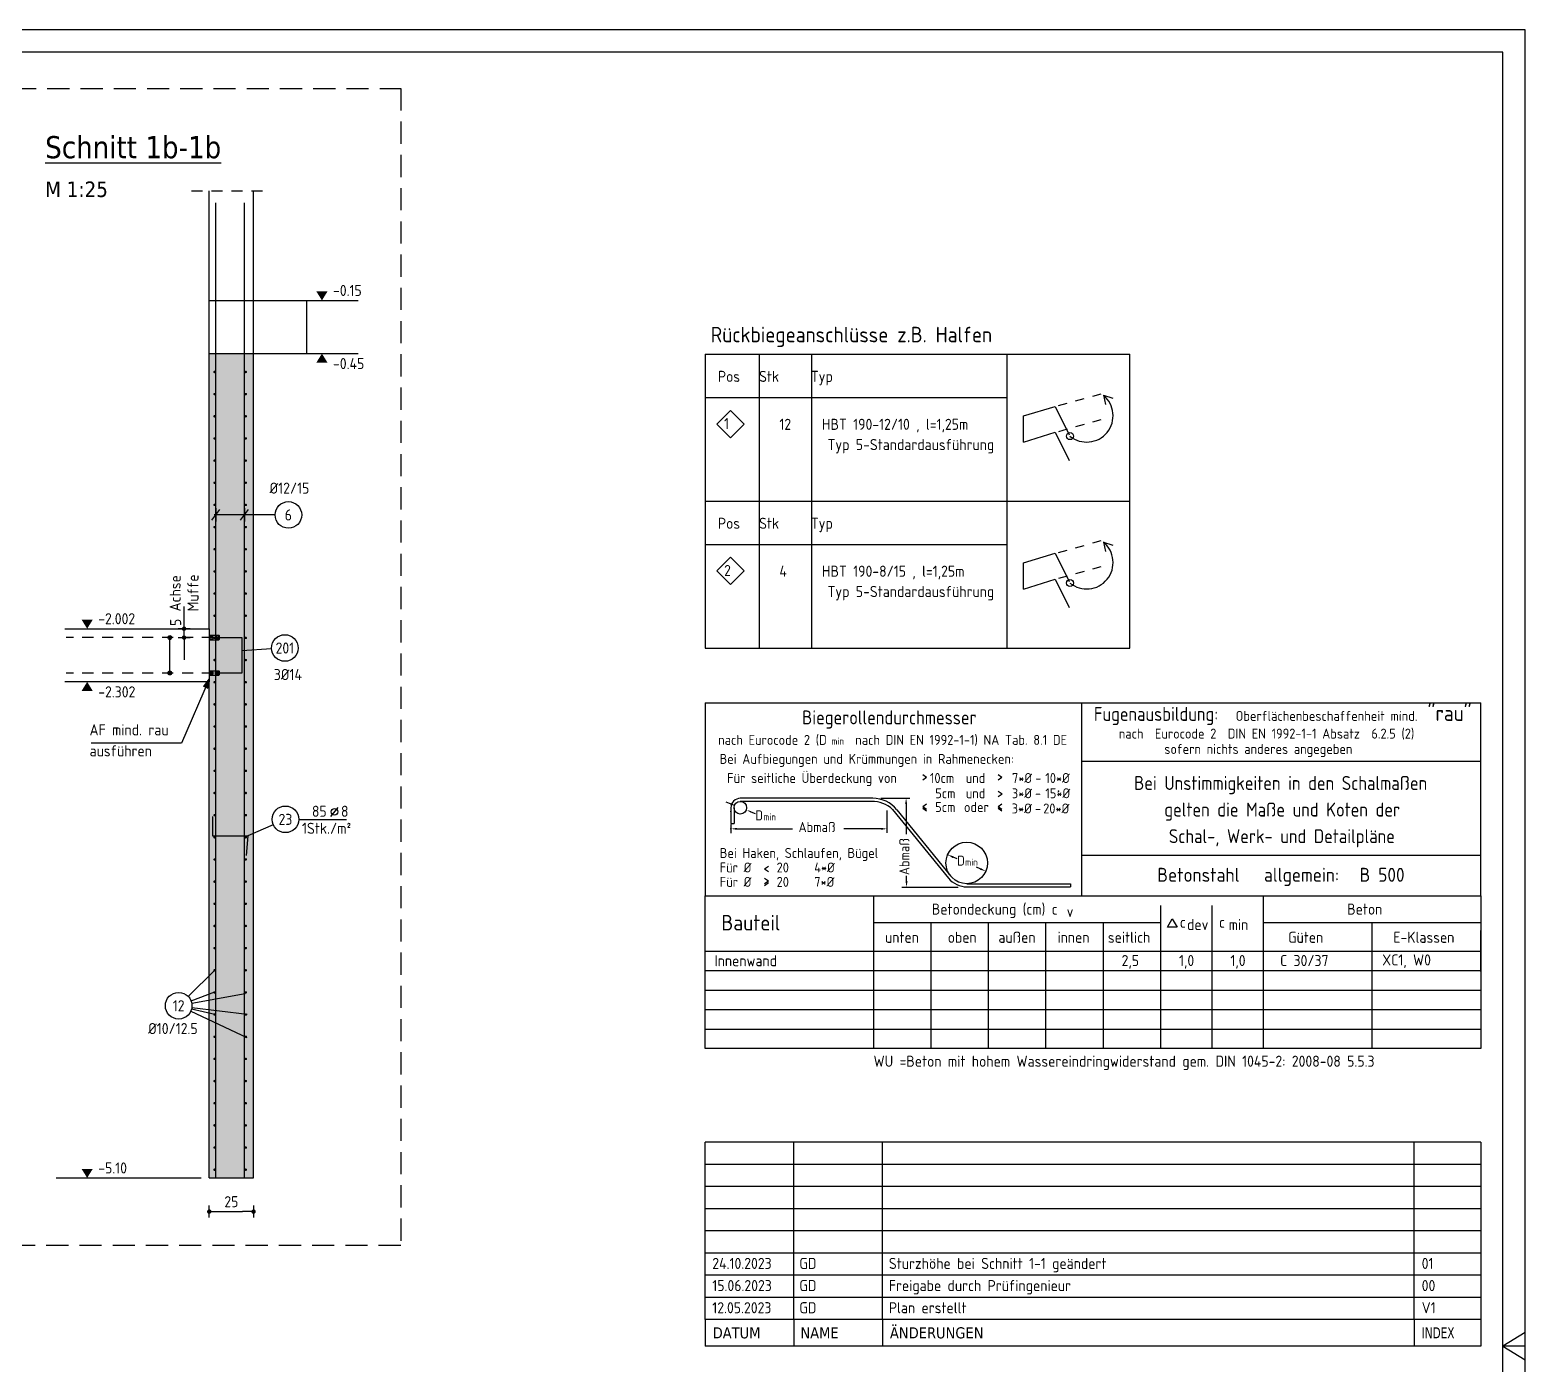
# Model space of a CAD drawing. Extents: x 0 to 73.4, y -13.1 to 33.4.
# Drawn here: x 42.58 to 59.45, y 14.65 to 29.7 of the extents above; entities that cross this region are included whole.
import ezdxf
from ezdxf.enums import TextEntityAlignment as Align

# ---------------------------------------------------------------- set-up
doc = ezdxf.new("R2010")
doc.units = 0
doc.header["$LTSCALE"] = 0.5
for name, pattern in [('AUSGEZOGEN', [1000.01, 1000, 0.01]), ('DOT', [0.175, 0.05, -0.125]), ('HIDDEN', [0.375, 0.25, -0.125]), ('STRICHLINIE', [0.75, 0.5, -0.25])]:
    doc.linetypes.add(name, pattern=pattern)
for name, color, linetype in [('AFU', 7, 'Continuous'), ('BET-ANS', 7, 'Continuous'), ('BETON', 7, 'Continuous'), ('DETAIL', 7, 'Continuous'), ('grau_mittel', 7, 'Continuous'), ('HBT', 7, 'Continuous'), ('HILFE', 7, 'Continuous'), ('koten', 7, 'Continuous'), ('LENTON', 7, 'Continuous'), ('MASSE', 7, 'Continuous'), ('OBJEKT', 7, 'Continuous'), ('RAHMEN', 7, 'Continuous'), ('RND', 7, 'Continuous'), ('STEMPEL', 7, 'Continuous'), ('TEXT', 7, 'Continuous')]:
    doc.layers.add(name, color=color, linetype=linetype)
doc.layers.add('NOPLOT', color=7, linetype='Continuous', plot=False)
doc.styles.add('helv', font='tahoma.ttf')
doc.styles.add('liste', font='isocp-e.shx')
doc.styles.add('txt', font='isocp.shx')
doc.linetypes.add('AFU_50K', pattern='A,0.15,["/",Standard,S=0.2,R=0,X=-0.01,Y=-0.1],0.07,["/",Standard,S=0.2,R=0,X=-0.01,Y=-0.1],0.15', length=0.37)
doc.dimstyles.new('DOT_I', dxfattribs={"dimscale": 0.5, "dimtxt": 0.25, "dimasz": 0.25, "dimexe": 0.1, "dimexo": 0.3, "dimgap": 0.1, "dimtad": 1, "dimdec": 3, "dimzin": 3, "dimtxsty": 'txt', "dimblk": 'DOT', "dimblk1": 'DOT', "dimblk2": 'DOT', "dimsah": 1, "dimcen": 0.1, "dimse1": 1, "dimse2": 1, "dimazin": 0, "dimtfac": 1, "dimtdec": 4, "dimtix": 1, "dimtmove": 2, "dimatfit": 3, "dimfxl": 0, "dimtvp": 1, "dimtolj": 1, "dimtzin": 0, "dimarcsym": 0})

# ---------------------------------------------------------------- blocks, each defined once
blk = doc.blocks.new('Plankopf-ER')
at = {"layer": 'RAHMEN', "color": 7, "linetype": 'Continuous'}
for p, q in [((-0.5, 4.6), (-18, 4.6)), ((-18, 4.1), (-18, 4.6)), ((-16, 4.1), (-16, 4.6)), ((-14, 4.1), (-14, 4.6)), ((-2, 4.1), (-2, 4.6)), ((-0.5, 4.6), (-0.5, 4.1)), ((-0.5, 4.1), (-18, 4.1)), ((-18, 3.6), (-18, 4.1)), ((-16, 3.6), (-16, 4.1)), ((-14, 3.6), (-14, 4.1)), ((-2, 3.6), (-2, 4.1)), ((-0.5, 4.1), (-0.5, 3.6)), ((-0.5, 3.6), (-18, 3.6)), ((-18, 3.1), (-18, 3.6)), ((-16, 3.1), (-16, 3.6)), ((-14, 3.1), (-14, 3.6)), ((-2, 3.1), (-2, 3.6)), ((-0.5, 3.6), (-0.5, 3.1)), ((-0.5, 3.1), (-18, 3.1)), ((-18, 2.6), (-18, 3.1)), ((-16, 2.6), (-16, 3.1)), ((-14, 2.6), (-14, 3.1)), ((-2, 2.6), (-2, 3.1)), ((-0.5, 3.1), (-0.5, 2.6)), ((-0.5, 2.6), (-18, 2.6)), ((-18, 2.1), (-18, 2.6)), ((-16, 2.1), (-16, 2.6)), ((-14, 2.1), (-14, 2.6)), ((-2, 2.1), (-2, 2.6)), ((-0.5, 2.6), (-0.5, 2.1)), ((-0.5, 2.1), (-18, 2.1)), ((-18, 1.6), (-18, 2.1)), ((-16, 1.6), (-16, 2.1)), ((-14, 1.6), (-14, 2.1)), ((-2, 1.6), (-2, 2.1)), ((-0.5, 2.1), (-0.5, 1.6)), ((-0.5, 1.6), (-18, 1.6)), ((-18, 1.1), (-18, 1.6)), ((-16, 1.1), (-16, 1.6)), ((-14, 1.1), (-14, 1.6)), ((-2, 1.1), (-2, 1.6)), ((-0.5, 1.6), (-0.5, 1.1)), ((-0.5, 1.1), (-18, 1.1)), ((-18, 0.6), (-18, 1.1)), ((-16, 0.6), (-16, 1.1)), ((-14, 0.6), (-14, 1.1)), ((-2, 0.6), (-2, 1.1)), ((-0.5, 1.1), (-0.5, 0.6)), ((-0.5, 0.6), (-18, 0.6)), ((-18, 0.6), (-18, 0)), ((-16, 0.6), (-16, 0)), ((-14, 0.6), (-14, 0)), ((-2, 0.6), (-2, 0)), ((-0.5, 0.6), (-0.5, 0)), ((-0.5, 0), (-18, 0))]:
    blk.add_line(p, q, dxfattribs=at)
at = {"layer": 'RAHMEN', "color": 7, "linetype": 'Continuous', "style": 'txt'}
for tag, p in [('INDEX-D8', (-17.841, 4.242)), ('INDEX-N8', (-15.876, 4.242)), ('INDEX-X8', (-13.857, 4.242)), ('INDEX8', (-1.833, 4.242)), ('INDEX-D7', (-17.841, 3.742)), ('INDEX-N7', (-15.876, 3.742)), ('INDEX-X7', (-13.857, 3.742)), ('INDEX7', (-1.833, 3.742)), ('INDEX-D6', (-17.841, 3.242)), ('INDEX-N6', (-15.876, 3.242)), ('INDEX-X6', (-13.857, 3.242)), ('INDEX6', (-1.833, 3.242)), ('INDEX-D5', (-17.841, 2.742)), ('INDEX-N5', (-15.876, 2.742)), ('INDEX-X5', (-13.857, 2.742)), ('INDEX5', (-1.833, 2.742)), ('INDEX-D4', (-17.841, 2.242)), ('INDEX-N4', (-15.876, 2.242)), ('INDEX-X4', (-13.857, 2.242)), ('INDEX4', (-1.833, 2.242)), ('INDEX-D3', (-17.841, 1.742)), ('INDEX-N3', (-15.876, 1.742)), ('INDEX-X3', (-13.857, 1.742)), ('INDEX3', (-1.833, 1.742)), ('INDEX-D2', (-17.841, 1.242)), ('INDEX-N2', (-15.876, 1.242)), ('INDEX-X2', (-13.857, 1.242)), ('INDEX2', (-1.833, 1.242)), ('INDEX-D1', (-17.841, 0.742)), ('INDEX-N1', (-15.876, 0.742)), ('INDEX-X1', (-13.857, 0.742)), ('INDEX1', (-1.833, 0.742))]:
    blk.add_attdef(tag, p, '', height=0.25, dxfattribs=at)
at = {"layer": 'STEMPEL', "color": 7, "linetype": 'Continuous', "style": 'helv'}
for s, p in [('DATUM', (-17.833, 0.176)), ('NAME', (-15.853, 0.176)), ('ÄNDERUNGEN', (-13.833, 0.176))]:
    blk.add_text(s, height=0.25, dxfattribs=at).set_placement(p)
at = {"layer": 'STEMPEL', "color": 7, "linetype": 'Continuous', "style": 'helv', "width": 0.8}
blk.add_text('INDEX', height=0.25, dxfattribs=at).set_placement((-1.833, 0.176))
blk = doc.blocks.new('A1-35-0')
at = {"layer": 'RAHMEN'}
for p, q in [((118.9, 59.4), (0, 59.4)), ((118.9, 0), (118.9, 59.4))]:
    blk.add_line(p, q, dxfattribs=at)
at = {"layer": 'RAHMEN', "color": 5}
for p, q in [((118.4, 58.9), (2, 58.9)), ((118.4, 0.5), (118.4, 58.9))]:
    blk.add_line(p, q, dxfattribs=at)
at = {"layer": 'RAHMEN', "color": 7, "linetype": 'Continuous'}
for p, q in [((118.9, 30.01), (118.4, 29.7)), ((118.4, 29.7), (118.9, 29.39))]:
    blk.add_line(p, q, dxfattribs=at)
blk = doc.blocks.new('DOT')
at = {"layer": 'MASSE', "color": 7, "linetype": 'Continuous'}
for p, q in [((0, 0), (-1, 0)), ((0, 0.54), (0, -0.54))]:
    blk.add_line(p, q, dxfattribs=at)
at = {"layer": 'MASSE', "color": 7, "linetype": 'Continuous', "const_width": 0.2}
blk.add_lwpolyline([(-0.1, 0, 1), (0.1, 0, 1)], format="xyb", close=True, dxfattribs=at)
blk = doc.blocks.new('*D29')
at = {"layer": 'Defpoints', "color": 0, "linetype": 'AUSGEZOGEN', "transparency": 16777216}
for p in [(44.604, 16.368), (45.104, 16.368), (45.104, 16.368)]:
    blk.add_point(p, dxfattribs=at)
at = {"layer": 'MASSE', "color": 0, "linetype": 'AUSGEZOGEN', "lineweight": -2, "transparency": 16777216}
blk.add_line((44.729, 16.368), (44.979, 16.368), dxfattribs=at)
at = {"layer": 'MASSE', "color": 0, "linetype": 'AUSGEZOGEN', "lineweight": -2, "transparency": 16777216, "xscale": 0.125, "yscale": 0.125, "zscale": 0.125, "rotation": 180}
blk.add_blockref('DOT', (44.604, 16.368), dxfattribs=at)
at = {"layer": 'MASSE', "color": 0, "linetype": 'AUSGEZOGEN', "lineweight": -2, "transparency": 16777216, "xscale": 0.125, "yscale": 0.125, "zscale": 0.125}
blk.add_blockref('DOT', (45.104, 16.368), dxfattribs=at)
at = {"layer": 'MASSE', "color": 0, "linetype": 'AUSGEZOGEN', "transparency": 16777216, "insert": (44.854, 16.48), "char_height": 0.125, "attachment_point": 5, "style": 'txt'}
blk.add_mtext('\\A1;25', dxfattribs=at)
blk = doc.blocks.new('okrd_o')
at = {"layer": 'koten', "color": 7, "linetype": 'Continuous'}
blk.add_solid([(-0.125, 0.202), (0.125, 0.202), (0, 0)], dxfattribs=at)
at = {"layer": 'koten', "style": 'txt'}
blk.add_attdef('OKRD', (0.25, 0.1), '', height=0.25, dxfattribs=at)
blk = doc.blocks.new('okrd_u')
at = {"layer": 'koten', "color": 7, "linetype": 'Continuous'}
blk.add_solid([(-0.125, -0.202), (0.125, -0.202), (0, 0)], dxfattribs=at)
at = {"layer": 'koten', "style": 'txt'}
blk.add_attdef('OKRD', (0.25, -0.35), '', height=0.25, dxfattribs=at)
blk = doc.blocks.new('RND_LEI')
at = {"layer": 'RND', "color": 7, "linetype": 'Continuous'}
blk.add_line((1.022, 0.066), (1.19, 0.27), dxfattribs=at)
for centre, radius in [((0, 0), 0.3), ((1.106, 0.168), 0.075)]:
    blk.add_circle(centre, radius, dxfattribs=at)
at = {"layer": 'RND', "color": 7, "linetype": 'Continuous', "style": 'txt'}
blk.add_attdef('POSL', text='', height=0.25, dxfattribs=at).set_placement((0, 0), align=Align.MIDDLE)
blk.add_attdef('ANZ', text='', height=0.25, dxfattribs=at).set_placement((0.931, 0.057), align=Align.RIGHT)
for tag, p in [('DUM', (1.253, 0.057)), ('ABSTD', (1.674, 0.057)), ('POSTXT', (0.374, -0.327))]:
    blk.add_attdef(tag, p, '', height=0.25, dxfattribs=at)
blk = doc.blocks.new('RND_HIN')
at = {"layer": 'RND', "color": 7, "linetype": 'Continuous'}
blk.add_circle((0, 0), 0.3, dxfattribs=at)
at = {"layer": 'RND', "color": 7, "linetype": 'Continuous', "style": 'txt'}
blk.add_attdef('POSI', text='', height=0.25, dxfattribs=at).set_placement((0, 0), align=Align.MIDDLE)
blk = doc.blocks.new('lei_gre')
at = {"layer": 'RND', "color": 7, "linetype": 'Continuous'}
for p, q in [((-0.09, -0.12), (0.09, 0.12)), ((0, 0.15), (0, -0.15))]:
    blk.add_line(p, q, dxfattribs=at)
blk = doc.blocks.new('*D37')
at = {"layer": 'Defpoints', "color": 0, "linetype": 'AUSGEZOGEN', "transparency": 16777216}
for p in [(44.32, 22.944), (44.32, 22.944), (44.32, 22.844)]:
    blk.add_point(p, dxfattribs=at)
at = {"layer": 'MASSE', "color": 0, "linetype": 'AUSGEZOGEN', "lineweight": -2, "transparency": 16777216}
for p, q in [((44.32, 23.069), (44.32, 23.194)), ((44.32, 22.844), (44.32, 22.944)), ((44.32, 22.719), (44.32, 22.594))]:
    blk.add_line(p, q, dxfattribs=at)
at = {"layer": 'MASSE', "color": 0, "linetype": 'AUSGEZOGEN', "lineweight": -2, "transparency": 16777216, "xscale": 0.125, "yscale": 0.125, "zscale": 0.125}
for p, rotation in [((44.32, 22.944), 270), ((44.32, 22.844), 90)]:
    blk.add_blockref('DOT', p, dxfattribs=dict(at, rotation=rotation))
at = {"layer": 'MASSE', "color": 0, "linetype": 'AUSGEZOGEN', "transparency": 16777216, "insert": (44.225, 23.015), "char_height": 0.125, "attachment_point": 5, "rotation": 90, "style": 'txt'}
blk.add_mtext('\\A1;5', dxfattribs=at)
blk = doc.blocks.new('Pfeillinie')
at = {"layer": 'TEXT', "linetype": 'Continuous'}
blk.add_hatch(color=7, dxfattribs=at).paths.add_polyline_path([(0, 0), (-0.8, 0.2), (-0.8, 0), (-0.8, -0.2)])
at = {"layer": 'TEXT', "color": 7, "linetype": 'Continuous'}
for p, q in [((-0.8, 0), (-0.8, 0.2)), ((-0.8, 0.2), (0, 0)), ((-0.8, 0), (-0.8, -0.2)), ((-0.8, -0.2), (0, 0))]:
    blk.add_line(p, q, dxfattribs=at)

msp = doc.modelspace()

# ---------------------------------------------------------------- hatches: boundary and pattern name
at = {"layer": 'grau_mittel'}
msp.add_hatch(color=61, dxfattribs=at).paths.add_polyline_path([(45.104, 26.048), (44.604, 26.048), (44.604, 21.4628), (44.604, 20.8628), (44.604, 16.748), (45.104, 16.748)])

# ---------------------------------------------------------------- linework, layer by layer
at = {"layer": 'AFU', "color": 8, "linetype": 'AFU_50K'}
for p, q in [((44.604, 26.648), (45.104, 26.648)), ((44.604, 26.048), (45.104, 26.048)), ((44.604, 22.9443), (44.604, 22.3443)), ((44.604, 16.748), (45.104, 16.748))]:
    msp.add_line(p, q, dxfattribs=at)
at = {"layer": 'BETON', "color": 6, "linetype": 'AUSGEZOGEN'}
for p, q in [((44.604, 22.9443), (44.604, 27.8834)), ((45.104, 16.748), (45.104, 27.8834)), ((45.704, 26.648), (46.2826, 26.648)), ((45.704, 26.048), (45.704, 26.648)), ((45.704, 26.048), (46.2826, 26.048)), ((42.9742, 22.9443), (44.604, 22.9443)), ((44.604, 22.3443), (42.9742, 22.3443)), ((44.604, 16.748), (44.604, 22.3443))]:
    msp.add_line(p, q, dxfattribs=at)
at = {"layer": 'DETAIL', "color": 102, "linetype": 'STRICHLINIE'}
msp.add_lwpolyline([(42.0267, 15.9838), (42.0267, 29.0401), (46.7645, 29.0401), (46.7645, 15.9838)], close=True, dxfattribs=at)
at = {"layer": 'HBT', "color": 5, "linetype": 'Continuous'}
for p, q in [((50.2, 26.0408), (50.2, 24.3834)), ((50.2, 26.0408), (54.9894, 26.0408)), ((54.9894, 24.3834), (54.9894, 26.0408)), ((50.2, 24.3834), (54.9894, 24.3834)), ((50.2, 24.3834), (50.2, 22.7259)), ((50.2, 24.3834), (54.9894, 24.3834)), ((54.9894, 22.7259), (54.9894, 24.3834)), ((50.2, 22.7259), (54.9894, 22.7259))]:
    msp.add_line(p, q, dxfattribs=at)
at = {"layer": 'HILFE', "color": 102, "linetype": 'HIDDEN'}
msp.add_line((44.404, 27.8834), (45.304, 27.8834), dxfattribs=at)
at = {"layer": 'HILFE', "color": 102, "linetype": 'AUSGEZOGEN'}
msp.add_line((42.878, 16.748), (44.5114, 16.748), dxfattribs=at)
at = {"layer": 'LENTON', "color": 102}
for p, q in [((44.604, 22.8697), (44.6061, 22.8697)), ((44.604, 22.8697), (44.604, 22.857)), ((44.6059, 22.8586), (44.604, 22.861)), ((44.604, 22.857), (44.604, 22.8316)), ((44.604, 22.8316), (44.604, 22.8188)), ((44.604, 22.8275), (44.6059, 22.8299)), ((44.604, 22.8188), (44.6061, 22.8188)), ((44.6059, 22.8586), (44.6059, 22.8299)), ((44.6467, 22.8543), (44.6059, 22.8586)), ((44.6059, 22.8299), (44.6059, 22.8586)), ((44.6059, 22.8299), (44.6467, 22.8342)), ((44.6077, 22.8666), (44.6061, 22.8697)), ((44.6061, 22.8188), (44.6077, 22.8219)), ((44.6108, 22.8697), (44.6092, 22.8666)), ((44.6092, 22.8219), (44.6108, 22.8188)), ((44.6108, 22.8697), (44.7116, 22.8697)), ((44.6108, 22.8188), (44.7116, 22.8188)), ((44.6467, 22.8342), (44.6467, 22.8543)), ((44.7131, 22.8586), (44.6724, 22.8543)), ((44.6724, 22.8543), (44.6724, 22.8342)), ((44.6724, 22.8342), (44.7131, 22.8299)), ((44.715, 22.8663), (44.7116, 22.8697)), ((44.7116, 22.8188), (44.715, 22.8223)), ((44.715, 22.861), (44.7131, 22.8586)), ((44.7131, 22.8299), (44.7131, 22.8586)), ((44.7131, 22.8586), (44.7131, 22.8299)), ((44.7131, 22.8299), (44.715, 22.8275)), ((44.715, 22.8663), (44.715, 22.8633)), ((44.715, 22.8633), (44.715, 22.8443)), ((44.715, 22.8443), (44.715, 22.8252)), ((44.715, 22.8252), (44.715, 22.8223)), ((44.604, 22.4697), (44.6061, 22.4697)), ((44.604, 22.4697), (44.604, 22.457)), ((44.6059, 22.4586), (44.604, 22.461)), ((44.604, 22.457), (44.604, 22.4316)), ((44.6059, 22.4586), (44.6059, 22.4299)), ((44.6467, 22.4543), (44.6059, 22.4586)), ((44.6059, 22.4299), (44.6059, 22.4586)), ((44.6077, 22.4666), (44.6061, 22.4697)), ((44.6108, 22.4697), (44.6092, 22.4666)), ((44.6108, 22.4697), (44.7116, 22.4697)), ((44.6467, 22.4342), (44.6467, 22.4543)), ((44.7131, 22.4586), (44.6724, 22.4543)), ((44.6724, 22.4543), (44.6724, 22.4342)), ((44.715, 22.4663), (44.7116, 22.4697)), ((44.715, 22.461), (44.7131, 22.4586)), ((44.7131, 22.4299), (44.7131, 22.4586)), ((44.7131, 22.4586), (44.7131, 22.4299)), ((44.715, 22.4663), (44.715, 22.4633)), ((44.715, 22.4633), (44.715, 22.4443)), ((44.715, 22.4443), (44.715, 22.4252)), ((44.604, 22.4316), (44.604, 22.4188)), ((44.604, 22.4275), (44.6059, 22.4299)), ((44.604, 22.4188), (44.6061, 22.4188)), ((44.6059, 22.4299), (44.6467, 22.4342)), ((44.6061, 22.4188), (44.6077, 22.4219)), ((44.6092, 22.4219), (44.6108, 22.4188)), ((44.6108, 22.4188), (44.7116, 22.4188)), ((44.6724, 22.4342), (44.7131, 22.4299)), ((44.7116, 22.4188), (44.715, 22.4223)), ((44.7131, 22.4299), (44.715, 22.4275)), ((44.715, 22.4252), (44.715, 22.4223))]:
    msp.add_line(p, q, dxfattribs=at)
for centre, start, end in [((44.6084, 22.867), 207.50004, 332.49996), ((44.6084, 22.8215), 27.50006, 152.49994), ((44.6084, 22.467), 207.50004, 332.49996), ((44.6084, 22.4215), 27.50006, 152.49994)]:
    msp.add_arc(centre, 0.00082, start, end, dxfattribs=at)
at = {"layer": 'NOPLOT', "color": 191, "linetype": 'Continuous'}
msp.add_line((44.1591, 22.4443), (44.1591, 22.8443), dxfattribs=at)
for centre, radius in [((44.1591, 22.8443), 0.022), ((44.1591, 22.8443), 0.014), ((44.1591, 22.4443), 0.022), ((44.1591, 22.4443), 0.014)]:
    msp.add_circle(centre, radius, dxfattribs=at)
at = {"layer": 'OBJEKT', "color": 7, "linetype": 'AUSGEZOGEN'}
for p, q in [((45.104, 26.648), (45.704, 26.648)), ((45.104, 26.048), (45.704, 26.048))]:
    msp.add_line(p, q, dxfattribs=at)
at = {"layer": 'OBJEKT', "color": 7, "linetype": 'Continuous'}
for p, q in [((50.8096, 26.0408), (50.8096, 24.3834)), ((51.3981, 26.0408), (51.3981, 24.3834)), ((53.6012, 26.0408), (53.6012, 24.3834)), ((50.8096, 24.3834), (50.8096, 22.7259)), ((51.3981, 24.3834), (51.3981, 22.7259)), ((53.6012, 24.3834), (53.6012, 22.7259))]:
    msp.add_line(p, q, dxfattribs=at)
at = {"layer": 'RAHMEN', "color": 5, "linetype": 'Continuous'}
for p, q in [((50.2, 22.1091), (58.95, 22.1091)), ((50.2, 22.1091), (50.2, 19.9301)), ((54.4492, 19.9301), (54.4492, 22.1091)), ((58.95, 19.9301), (58.95, 22.1091)), ((58.95, 19.0765), (58.95, 19.5388))]:
    msp.add_line(p, q, dxfattribs=at)
at = {"layer": 'RAHMEN', "color": 7, "linetype": 'AUSGEZOGEN'}
for p, q in [((54.4492, 21.4516), (58.95, 21.4516)), ((52.6981, 21.2664), (52.6544, 21.297)), ((52.6981, 21.2664), (52.6544, 21.2358)), ((53.548, 21.2664), (53.5043, 21.297)), ((53.548, 21.2664), (53.5043, 21.2358)), ((53.5485, 21.0767), (53.5048, 21.1072)), ((52.6544, 20.9386), (52.6981, 20.9691)), ((52.6544, 20.9386), (52.6981, 20.908)), ((52.6544, 20.9192), (52.6981, 20.8886)), ((53.5043, 20.9386), (53.548, 20.9691)), ((53.5043, 20.9386), (53.548, 20.908)), ((53.5043, 20.9192), (53.548, 20.8886)), ((53.5485, 21.0767), (53.5048, 21.0461)), ((50.8694, 20.2358), (50.9131, 20.2663)), ((54.4492, 20.3877), (58.95, 20.3877)), ((50.8694, 20.2358), (50.9131, 20.2052)), ((50.9131, 20.0949), (50.8694, 20.1255)), ((50.9131, 20.0949), (50.8694, 20.0643)), ((50.9131, 20.0755), (50.8694, 20.0449)), ((50.2, 19.3075), (58.95, 19.3075)), ((50.2, 19.0875), (58.95, 19.0875)), ((50.2, 18.8675), (58.95, 18.8675)), ((50.2, 18.6475), (58.95, 18.6475)), ((50.2, 18.4275), (58.95, 18.4275))]:
    msp.add_line(p, q, dxfattribs=at)
at = {"layer": 'RAHMEN', "color": 7, "linetype": 'Continuous'}
for p, q in [((50.5297, 20.9504), (50.4364, 20.9863)), ((50.4894, 20.9246), (50.4894, 20.7475)), ((50.5248, 20.9246), (50.5248, 20.7475)), ((52.0912, 21.0309), (50.5957, 21.0309)), ((52.0785, 20.9955), (50.5957, 20.9955)), ((52.1826, 21.0343), (52.5088, 21.0343)), ((52.4665, 20.9669), (52.4665, 20.626)), ((50.7155, 20.8789), (50.7625, 20.8608)), ((52.2493, 20.8949), (52.2493, 20.6415)), ((52.3137, 20.9062), (52.9437, 20.1309)), ((52.3622, 20.902), (52.9684, 20.1559)), ((50.4894, 20.7475), (50.5248, 20.7475)), ((50.4894, 20.7361), (50.4894, 20.6357)), ((50.5569, 20.6865), (51.1851, 20.6865)), ((52.1818, 20.6865), (51.7634, 20.6865)), ((53.0411, 20.3482), (52.9972, 20.3671)), ((53.3032, 20.2352), (53.2623, 20.2529)), ((52.471, 20.0965), (52.471, 20.1556)), ((52.1007, 18.2334), (52.1007, 19.9301)), ((52.4198, 20.029), (53.0532, 20.029)), ((53.1532, 20.0671), (54.3225, 20.0666)), ((53.1532, 20.0312), (54.3225, 20.0312)), ((54.3225, 20.0666), (54.3225, 20.0312)), ((56.4984, 18.2075), (56.4984, 19.9301)), ((55.3398, 18.2075), (55.3398, 19.8205)), ((55.9191, 18.2075), (55.9191, 19.8205)), ((52.7485, 18.2075), (52.7485, 19.6281)), ((53.3963, 18.2075), (53.3963, 19.6281)), ((54.0442, 18.2075), (54.0442, 19.6281)), ((54.692, 18.2075), (54.692, 19.6281)), ((57.7242, 18.2075), (57.7242, 19.6281)), ((52.1007, 18.2075), (52.1007, 19.3075)), ((55.3398, 18.2075), (55.3398, 19.3075)), ((59.45, 14.85), (59.2, 14.85))]:
    msp.add_line(p, q, dxfattribs=at)
at = {"layer": 'RAHMEN', "color": 1, "linetype": 'Continuous'}
for p, q in [((52.1007, 19.6281), (55.3398, 19.6281)), ((56.4984, 19.6281), (58.95, 19.6281))]:
    msp.add_line(p, q, dxfattribs=at)
at = {"layer": 'RAHMEN', "color": 5, "linetype": 'AUSGEZOGEN'}
msp.add_lwpolyline([(50.2, 19.9301), (58.95, 19.9301), (58.95, 18.2075), (50.2, 18.2075)], close=True, dxfattribs=at)
at = {"layer": 'RAHMEN', "color": 1, "linetype": 'Continuous'}
msp.add_lwpolyline([(55.4686, 19.6727), (55.5231, 19.5783), (55.4141, 19.5783)], close=True, dxfattribs=at)
at = {"layer": 'RAHMEN', "color": 7, "linetype": 'Continuous'}
for centre, radius in [((50.5957, 20.9246), 0.0709), ((53.1502, 20.3012), 0.2341)]:
    msp.add_circle(centre, radius, dxfattribs=at)
for centre, radius, start, end in [((50.5957, 20.9246), 0.1063, 89.99998, 180), ((52.0785, 20.6412), 0.3543, 48.41068, 90), ((52.0912, 20.6818), 0.3491, 39.09564, 90), ((53.1532, 20.3012), 0.27, 219.09564, 270)]:
    msp.add_arc(centre, radius, start, end, dxfattribs=at)
for p in [(54.1875, 21.1118), (50.4894, 20.8837), (50.4894, 20.6865), (52.9353, 20.3939), (53.3651, 20.2085)]:
    msp.add_point(p, dxfattribs=at)
for points in [[(50.4776, 20.9611), (50.4839, 20.9774), (50.5297, 20.9504)], [(52.4777, 20.9669), (52.4552, 20.9669), (52.4665, 21.0344)], [(50.7123, 20.8708), (50.7186, 20.8871), (50.6666, 20.8978)], [(50.5569, 20.6753), (50.5569, 20.6978), (50.4894, 20.6865)], [(52.1818, 20.6753), (52.1818, 20.6978), (52.2493, 20.6865)], [(52.9928, 20.3568), (53.0017, 20.3775), (52.9353, 20.3939)], [(53.2987, 20.2249), (53.3076, 20.2456), (53.3651, 20.2085)], [(52.4822, 20.0965), (52.4597, 20.0965), (52.471, 20.029)]]:
    msp.add_solid(points, dxfattribs=at)
at = {"layer": 'RND', "color": 1, "linetype": 'DOT'}
for p, q in [((54.1862, 25.4624), (54.6681, 25.5955)), ((54.1894, 25.1709), (54.6681, 25.3041)), ((54.1862, 23.8049), (54.6681, 23.9381)), ((54.1894, 23.5135), (54.6681, 23.6466))]:
    msp.add_line(p, q, dxfattribs=at)
at = {"layer": 'RND', "color": 102, "linetype": 'AUSGEZOGEN'}
for p, q in [((54.6925, 25.5782), (54.799, 25.5446)), ((54.6925, 25.5782), (54.7177, 25.4745)), ((45.3467, 24.2278), (44.6599, 24.2278)), ((54.6925, 23.9207), (54.799, 23.8871)), ((54.6925, 23.9207), (54.7177, 23.8171)), ((45.3077, 22.7171), (44.9724, 22.6962)), ((45.3264, 20.7329), (45.0389, 20.6058)), ((44.3661, 18.7957), (44.6675, 19.0909)), ((44.399, 18.7444), (44.6675, 18.8473)), ((44.4064, 18.7182), (45.0079, 18.8304)), ((44.395, 18.6276), (45.0296, 18.3334)), ((44.4049, 18.6562), (44.6675, 18.5939)), ((44.4078, 18.6726), (45.032, 18.5964))]:
    msp.add_line(p, q, dxfattribs=at)
at = {"layer": 'RND', "color": 1, "linetype": 'AUSGEZOGEN'}
for p, q in [((53.7923, 25.3448), (54.1495, 25.4528)), ((53.7923, 25.0485), (53.7923, 25.3448)), ((54.1495, 25.4528), (54.3069, 25.1332)), ((53.7923, 25.0485), (54.1495, 25.1614)), ((54.1495, 25.1614), (54.3069, 24.8417)), ((53.7923, 23.6874), (54.1495, 23.7954)), ((54.1495, 23.7954), (54.3069, 23.4757)), ((53.7923, 23.391), (53.7923, 23.6874)), ((53.7923, 23.391), (54.1495, 23.5039)), ((54.1495, 23.5039), (54.3069, 23.1843))]:
    msp.add_line(p, q, dxfattribs=at)
at = {"layer": 'RND', "color": 7, "linetype": 'AUSGEZOGEN'}
msp.add_line((45.6135, 20.7935), (46.1535, 20.7935), dxfattribs=at)
at = {"layer": 'RND', "color": 1, "linetype": 'AUSGEZOGEN'}
for points in [[(44.678, 16.748), (44.678, 27.748)], [(45, 16.748), (45, 27.748)], [(44.6724, 22.8443), (44.9724, 22.8443), (44.9724, 22.4443), (44.6724, 22.4443)], [(44.6389, 20.8258), (44.6389, 20.6058), (45.0389, 20.6058), (45.0198, 20.3866)]]:
    msp.add_lwpolyline(points, dxfattribs=at)
at = {"layer": 'RND', "color": 7, "linetype": 'AUSGEZOGEN', "const_width": 0.014}
for points in [[(44.6714, 25.8408, -1), (44.6574, 25.8408, -1)], [(45.0234, 25.8408, -1), (45.0094, 25.8408, -1)], [(44.6714, 25.5908, -1), (44.6574, 25.5908, -1)], [(45.0234, 25.5908, -1), (45.0094, 25.5908, -1)], [(44.6714, 25.3408, -1), (44.6574, 25.3408, -1)], [(45.0234, 25.3408, -1), (45.0094, 25.3408, -1)], [(44.6714, 25.0908, -1), (44.6574, 25.0908, -1)], [(45.0234, 25.0908, -1), (45.0094, 25.0908, -1)], [(44.6714, 24.8408, -1), (44.6574, 24.8408, -1)], [(45.0234, 24.8408, -1), (45.0094, 24.8408, -1)], [(44.6714, 24.5908, -1), (44.6574, 24.5908, -1)], [(45.0234, 24.5908, -1), (45.0094, 24.5908, -1)], [(44.6714, 24.3408, -1), (44.6574, 24.3408, -1)], [(45.0234, 24.3408, -1), (45.0094, 24.3408, -1)], [(44.6714, 24.0908, -1), (44.6574, 24.0908, -1)], [(45.0234, 24.0908, -1), (45.0094, 24.0908, -1)], [(44.6714, 23.8408, -1), (44.6574, 23.8408, -1)], [(45.0234, 23.8408, -1), (45.0094, 23.8408, -1)], [(44.6714, 23.5908, -1), (44.6574, 23.5908, -1)], [(45.0234, 23.5908, -1), (45.0094, 23.5908, -1)], [(44.6714, 23.3408, -1), (44.6574, 23.3408, -1)], [(45.0234, 23.3408, -1), (45.0094, 23.3408, -1)], [(44.6714, 23.0908, -1), (44.6574, 23.0908, -1)], [(45.0234, 23.0908, -1), (45.0094, 23.0908, -1)], [(44.6714, 22.8408, -1), (44.6574, 22.8408, -1)], [(45.0234, 22.8408, -1), (45.0094, 22.8408, -1)], [(44.6714, 22.5908, -1), (44.6574, 22.5908, -1)], [(45.0234, 22.5908, -1), (45.0094, 22.5908, -1)], [(44.6714, 22.3408, -1), (44.6574, 22.3408, -1)], [(45.0234, 22.3408, -1), (45.0094, 22.3408, -1)], [(44.6714, 22.0908, -1), (44.6574, 22.0908, -1)], [(45.0234, 22.0908, -1), (45.0094, 22.0908, -1)], [(44.6714, 21.8408, -1), (44.6574, 21.8408, -1)], [(45.0234, 21.8408, -1), (45.0094, 21.8408, -1)], [(44.6714, 21.5908, -1), (44.6574, 21.5908, -1)], [(45.0234, 21.5908, -1), (45.0094, 21.5908, -1)], [(44.6714, 21.3408, -1), (44.6574, 21.3408, -1)], [(45.0234, 21.3408, -1), (45.0094, 21.3408, -1)], [(44.6714, 21.0908, -1), (44.6574, 21.0908, -1)], [(45.0234, 21.0908, -1), (45.0094, 21.0908, -1)], [(44.6714, 20.8408, -1), (44.6574, 20.8408, -1)], [(45.0234, 20.8408, -1), (45.0094, 20.8408, -1)], [(44.6714, 20.5908, -1), (44.6574, 20.5908, -1)], [(45.0234, 20.5908, -1), (45.0094, 20.5908, -1)], [(44.6714, 20.3408, -1), (44.6574, 20.3408, -1)], [(45.0234, 20.3408, -1), (45.0094, 20.3408, -1)], [(44.6714, 20.0908, -1), (44.6574, 20.0908, -1)], [(45.0234, 20.0908, -1), (45.0094, 20.0908, -1)], [(44.6714, 19.8408, -1), (44.6574, 19.8408, -1)], [(45.0234, 19.8408, -1), (45.0094, 19.8408, -1)], [(44.6714, 19.5908, -1), (44.6574, 19.5908, -1)], [(45.0234, 19.5908, -1), (45.0094, 19.5908, -1)], [(44.6714, 19.3408, -1), (44.6574, 19.3408, -1)], [(45.0234, 19.3408, -1), (45.0094, 19.3408, -1)], [(44.6714, 19.0908, -1), (44.6574, 19.0908, -1)], [(45.0234, 19.0908, -1), (45.0094, 19.0908, -1)], [(44.6714, 18.8408, -1), (44.6574, 18.8408, -1)], [(45.0234, 18.8408, -1), (45.0094, 18.8408, -1)], [(44.6714, 18.5908, -1), (44.6574, 18.5908, -1)], [(45.0234, 18.5908, -1), (45.0094, 18.5908, -1)], [(44.6714, 18.3408, -1), (44.6574, 18.3408, -1)], [(45.0234, 18.3408, -1), (45.0094, 18.3408, -1)], [(44.6714, 18.0908, -1), (44.6574, 18.0908, -1)], [(45.0234, 18.0908, -1), (45.0094, 18.0908, -1)], [(44.6714, 17.8408, -1), (44.6574, 17.8408, -1)], [(45.0234, 17.8408, -1), (45.0094, 17.8408, -1)], [(44.6714, 17.5908, -1), (44.6574, 17.5908, -1)], [(45.0234, 17.5908, -1), (45.0094, 17.5908, -1)], [(44.6714, 17.3408, -1), (44.6574, 17.3408, -1)], [(45.0234, 17.3408, -1), (45.0094, 17.3408, -1)], [(44.6714, 17.0908, -1), (44.6574, 17.0908, -1)], [(45.0234, 17.0908, -1), (45.0094, 17.0908, -1)], [(44.6714, 16.8408, -1), (44.6574, 16.8408, -1)], [(45.0234, 16.8408, -1), (45.0094, 16.8408, -1)]]:
    msp.add_lwpolyline(points, format="xyb", close=True, dxfattribs=at)
at = {"layer": 'RND', "color": 7, "linetype": 'AUSGEZOGEN'}
for points in [[(50.6401, 25.2532), (50.4863, 25.407), (50.3325, 25.2532), (50.4863, 25.0994)], [(50.6401, 23.5957), (50.4863, 23.7496), (50.3325, 23.5957), (50.4863, 23.4419)]]:
    msp.add_lwpolyline(points, close=True, dxfattribs=at)
at = {"layer": 'RND', "color": 1, "linetype": 'HIDDEN'}
for points in [[(44.6467, 22.8443), (42.9895, 22.8443)], [(44.6467, 22.4443), (42.9895, 22.4443)]]:
    msp.add_lwpolyline(points, dxfattribs=at)
at = {"layer": 'RND', "color": 102, "linetype": 'AUSGEZOGEN'}
msp.add_lwpolyline([(44.604, 22.3748), (44.2907, 21.6536), (43.2735, 21.6536)], dxfattribs=at)
at = {"layer": 'RND', "color": 7, "linetype": 'AUSGEZOGEN'}
for centre in [(54.3153, 25.1172), (54.3153, 23.4597)]:
    msp.add_circle(centre, 0.04, dxfattribs=at)
at = {"layer": 'RND', "color": 102, "linetype": 'AUSGEZOGEN'}
for centre in [(54.5036, 25.3479), (54.5036, 23.6904)]:
    msp.add_arc(centre, 0.2979, 230.77636, 50.64229, dxfattribs=at)
at = {"layer": 'TEXT', "color": 7, "linetype": 'Continuous'}
for p, q in [((50.2, 25.553), (53.6012, 25.553)), ((50.2, 23.8956), (53.6012, 23.8956))]:
    msp.add_line(p, q, dxfattribs=at)

# ---------------------------------------------------------------- block references
at = {"layer": 'BET-ANS', "xscale": 0.5, "yscale": 0.5, "zscale": 0.5}
msp.add_blockref('Plankopf-ER', (59.2, 14.85), dxfattribs=at).add_auto_attribs({'INDEX1': 'V1', 'INDEX-N1': 'GD', 'INDEX-D1': '12.05.2023', 'INDEX-X1': 'Plan erstellt', 'INDEX2': '00', 'INDEX-N2': 'GD', 'INDEX-D2': '15.06.2023', 'INDEX-X2': 'Freigabe durch Prüfingenieur', 'INDEX3': '01', 'INDEX-N3': 'GD', 'INDEX-D3': '24.10.2023', 'INDEX-X3': 'Sturzhöhe bei Schnitt 1-1 geändert'})
at = {"layer": 'koten', "color": 7, "linetype": 'AUSGEZOGEN'}
ref = msp.add_blockref('okrd_o', (45.8754, 26.648), dxfattribs=dict(at, xscale=0.5, yscale=0.5, zscale=0.5))
ref.add_attrib('OKRD', '-0.15', (46.0004, 26.698), dxfattribs={"layer": '0', "color": 0, "linetype": 'ByBlock', "height": 0.125, "style": 'txt'})
at = {"layer": 'koten', "color": 7, "linetype": 'AUSGEZOGEN', "xscale": 0.5, "yscale": 0.5, "zscale": 0.5}
for name, p, values in [('okrd_u', (45.8754, 26.048), {'OKRD': '-0.45'}), ('okrd_o', (43.2266, 22.9443), {'OKRD': '-2.002'}), ('okrd_u', (43.2266, 22.3443), {'OKRD': '-2.302'})]:
    msp.add_blockref(name, p, dxfattribs=at).add_auto_attribs(values)
at = {"layer": 'koten', "color": 102, "linetype": 'AUSGEZOGEN', "xscale": 0.5, "yscale": 0.5, "zscale": 0.5}
msp.add_blockref('okrd_o', (43.2266, 16.748), dxfattribs=at).add_auto_attribs({'OKRD': '-5.10'})
at = {"layer": 'RAHMEN', "color": 1, "linetype": 'AUSGEZOGEN', "xscale": 0.5, "yscale": 0.5, "zscale": 0.5}
msp.add_blockref('A1-35-0', (0, 0), dxfattribs=at)
at = {"layer": 'RND', "color": 7, "linetype": 'AUSGEZOGEN', "xscale": 0.5, "yscale": 0.5, "zscale": 0.5}
for p in [(44.678, 24.2278), (45, 24.2278)]:
    msp.add_blockref('lei_gre', p, dxfattribs=at)
for name, p, values in [('RND_HIN', (45.4967, 24.2278), {'POSI': '6'}), ('RND_HIN', (45.4574, 22.7264), {'POSI': '201'}), ('RND_LEI', (45.4635, 20.7935), {'POSL': '23', 'DUM': '8', 'ANZ': '85', 'POSTXT': '1Stk./m²'}), ('RND_HIN', (44.2589, 18.6907), {'POSI': '12'})]:
    msp.add_blockref(name, p, dxfattribs=at).add_auto_attribs(values)
at = {"layer": 'RND', "color": 102, "linetype": 'AUSGEZOGEN', "xscale": 0.125, "yscale": 0.125, "zscale": 0.125, "rotation": 66.51435802616585}
msp.add_blockref('Pfeillinie', (44.604, 22.3748), dxfattribs=at)

# ---------------------------------------------------------------- texts
at = {"layer": 'HBT', "color": 7, "linetype": 'Continuous', "style": 'liste'}
for s, p in [('  Pos   Stk     Typ          ', (50.2, 25.7287)), ('   1  ', (50.1985, 25.1961)), ('12', (51.0366, 25.1879)), ('HBT 190-12/10 , l=1,25m', (51.5166, 25.1879)), ('  Pos   Stk     Typ          ', (50.2, 24.0712)), ('   2  ', (50.1985, 23.5386)), ('4', (51.0366, 23.5305)), ('HBT 190-8/15 , l=1,25m', (51.5166, 23.5305))]:
    msp.add_text(s, height=0.125, dxfattribs=at).set_placement(p)
at = {"layer": 'RAHMEN', "color": 1, "linetype": 'Continuous', "style": 'txt', "width": 0.95}
for s, p in [('Biegerollendurchmesser', (52.2779, 21.8648)), ('Fugenausbildung:', (55.286, 21.9043)), ('Bei Unstimmigkeiten in den Schalmaßen', (56.6925, 21.125)), ('gelten die Maße und Koten der', (56.7095, 20.825)), ('Schal-, Werk- und Detailpläne', (56.7059, 20.525))]:
    msp.add_text(s, height=0.1575, dxfattribs=at).set_placement(p, align=Align.CENTER)
at = {"layer": 'RAHMEN', "color": 7, "linetype": 'Continuous', "style": 'txt'}
for s, p in [('Oberflächenbeschaffenheit mind.', (56.1845, 21.9043)), ('nach  Eurocode 2  DIN EN 1992-1-1 Absatz  6.2.5 (2)', (54.8662, 21.7044)), ('sofern nichts anderes angegeben', (55.3795, 21.5312)), ('Bei Aufbiegungen und Krümmungen in Rahmenecken:', (50.3618, 21.4196)), ('10cm', (52.735, 21.2034)), ('und', (53.1393, 21.2034)), ('7*%%C', (53.661, 21.2034)), ('10*%%C', (54.0374, 21.2034)), ('5cm', (52.7954, 21.0315)), ('und', (53.1398, 21.0315)), ('3*%%C', (53.6595, 21.0315)), ('-', (53.9225, 21.2034)), ('15*%%C', (54.0374, 21.0315)), ('5cm', (52.7944, 20.8756)), ('oder', (53.1191, 20.8756)), ('3*%%C', (53.6581, 20.8597)), ('-', (53.921, 21.0315)), ('20*%%C', (54.0129, 20.8597)), ('D', (50.7646, 20.7822)), ('Abmaß', (51.2526, 20.6501)), ('-', (53.9196, 20.8597)), ('Bei Haken, Schlaufen, Bügel', (50.364, 20.3578)), ('Für %%C', (50.3637, 20.1939)), ('20', (51.0057, 20.1939)), ('4*%%C', (51.4296, 20.1939)), ('D', (53.0418, 20.2717)), ('Für %%C', (50.3639, 20.0319)), ('20', (51.0059, 20.0319)), ('7*%%C', (51.4296, 20.0319))]:
    msp.add_text(s, height=0.1125, dxfattribs=at).set_placement(p)
msp.add_text('nach Eurocode 2 (D     nach DIN EN 1992-1-1) NA Tab. 8.1 DE', height=0.1125, dxfattribs=at).set_placement((52.314, 21.6338), align=Align.CENTER)
msp.add_text('Für seitliche Überdeckung von', height=0.1125, dxfattribs=at).set_placement((52.3627, 21.2034), align=Align.RIGHT)
msp.add_text('Abmaß', height=0.1125, rotation=90, dxfattribs=at).set_placement((52.5029, 20.1642))
at = {"layer": 'RAHMEN', "color": 1, "linetype": 'Continuous', "style": 'txt'}
for s, height, p in [('Betonstahl', 0.1575, (55.3007, 20.0891)), ('allgemein:', 0.1575, (56.5041, 20.0891)), ('B 500 ', 0.1575, (57.5828, 20.0891)), ('Betondeckung (cm) c', 0.125, (52.7563, 19.7182)), ('v', 0.125, (54.278, 19.6917)), ('Beton', 0.125, (57.4426, 19.7182)), ('Bauteil', 0.175, (50.3827, 19.5398)), ('c', 0.125, (55.5547, 19.5699)), ('dev', 0.125, (55.6362, 19.5435)), ('c', 0.125, (55.9969, 19.5699)), ('min', 0.125, (56.1055, 19.5435)), ('WU =Beton mit hohem Wassereindringwiderstand gem. DIN 1045-2: 2008-08 5.5.3', 0.125, (52.099, 18.0022))]:
    msp.add_text(s, height=height, dxfattribs=at).set_placement(p)
at = {"layer": 'TEXT', "color": 6, "linetype": 'AUSGEZOGEN', "style": 'helv'}
msp.add_text('%%uSchnitt 1b-1b', height=0.25, dxfattribs=at).set_placement((42.7527, 28.2521))
at = {"layer": 'TEXT', "color": 1, "linetype": 'AUSGEZOGEN'}
for s, style, p in [('M 1:25', 'helv', (42.7527, 27.8146)), ('Rückbiegeanschlüsse z.B. Halfen', 'txt', (50.2613, 26.1753))]:
    msp.add_text(s, height=0.175, dxfattribs=dict(at, style=style)).set_placement(p)
at = {"layer": 'TEXT', "color": 7, "linetype": 'Continuous', "style": 'txt'}
for p in [(52.52, 24.959), (52.52, 23.3015)]:
    msp.add_text('Typ 5-Standardausführung', height=0.125, dxfattribs=at).set_placement(p, align=Align.CENTER)
at = {"layer": 'TEXT', "color": 7, "linetype": 'AUSGEZOGEN', "style": 'txt'}
for s, height, p in [('%%C12/15', 0.125, (45.2846, 24.4679)), ('3%%C14', 0.125, (45.3329, 22.3648)), ('AF mind. rau', 0.125, (43.2539, 21.7416)), ('ausführen', 0.125, (43.2539, 21.5041)), ('min', 0.08016, (51.6237, 21.6361)), ('min', 0.08016, (50.8552, 20.7808)), ('min', 0.08016, (53.1324, 20.2704)), ('unten', 0.125, (52.2288, 19.4)), ('oben', 0.125, (52.9363, 19.4)), ('außen', 0.125, (53.5077, 19.4)), ('innen', 0.125, (54.1743, 19.4)), ('seitlich', 0.125, (54.742, 19.4)), ('Güten', 0.125, (56.7763, 19.4)), ('E-Klassen', 0.125, (57.9639, 19.4)), ('Innenwand', 0.125, (50.3044, 19.1359)), ('2,5', 0.125, (54.8976, 19.1378)), ('1,0', 0.125, (55.5454, 19.1378)), ('1,0', 0.125, (56.1247, 19.1378)), ('C 30/37', 0.125, (56.6855, 19.1378)), ('XC1, W0', 0.125, (57.8378, 19.1446)), ('%%C10/12.5', 0.125, (43.9147, 18.3705))]:
    msp.add_text(s, height=height, dxfattribs=at).set_placement(p)
for s, p in [('Achse', (44.2813, 23.1395)), ('Muffe', (44.4829, 23.1395))]:
    msp.add_text(s, height=0.125, rotation=90, dxfattribs=at).set_placement(p)
at = {"layer": 'TEXT', "color": 1, "style": 'txt'}
msp.add_text('"rau"', height=0.175, dxfattribs=at).set_placement((58.3494, 21.9039))

# ---------------------------------------------------------------- dimensions: what is measured, and where the dimension line sits
at = {"layer": 'MASSE', "color": 7, "linetype": 'AUSGEZOGEN'}
dim = msp.add_linear_dim(base=(44.3203, 22.9443), p1=(44.3203, 22.8443), p2=(44.3203, 22.9443), angle=90, dimstyle='DOT_I', override={"dimdec": 0, "dimlfac": 50}, dxfattribs=at)
dim.commit()
dim.dimension.update_dxf_attribs({"geometry": '*D37', "text_midpoint": (44.2247, 23.0149), "dimtype": 160})
dim = msp.add_linear_dim(base=(45.104, 16.3676), p1=(44.604, 16.3676), p2=(45.104, 16.3676), dimstyle='DOT_I', override={"dimdec": 0, "dimlfac": 50}, dxfattribs=at)
dim.commit()
dim.dimension.update_dxf_attribs({"geometry": '*D29', "text_midpoint": (44.854, 16.4801)})

doc.saveas('drawing.dxf')
